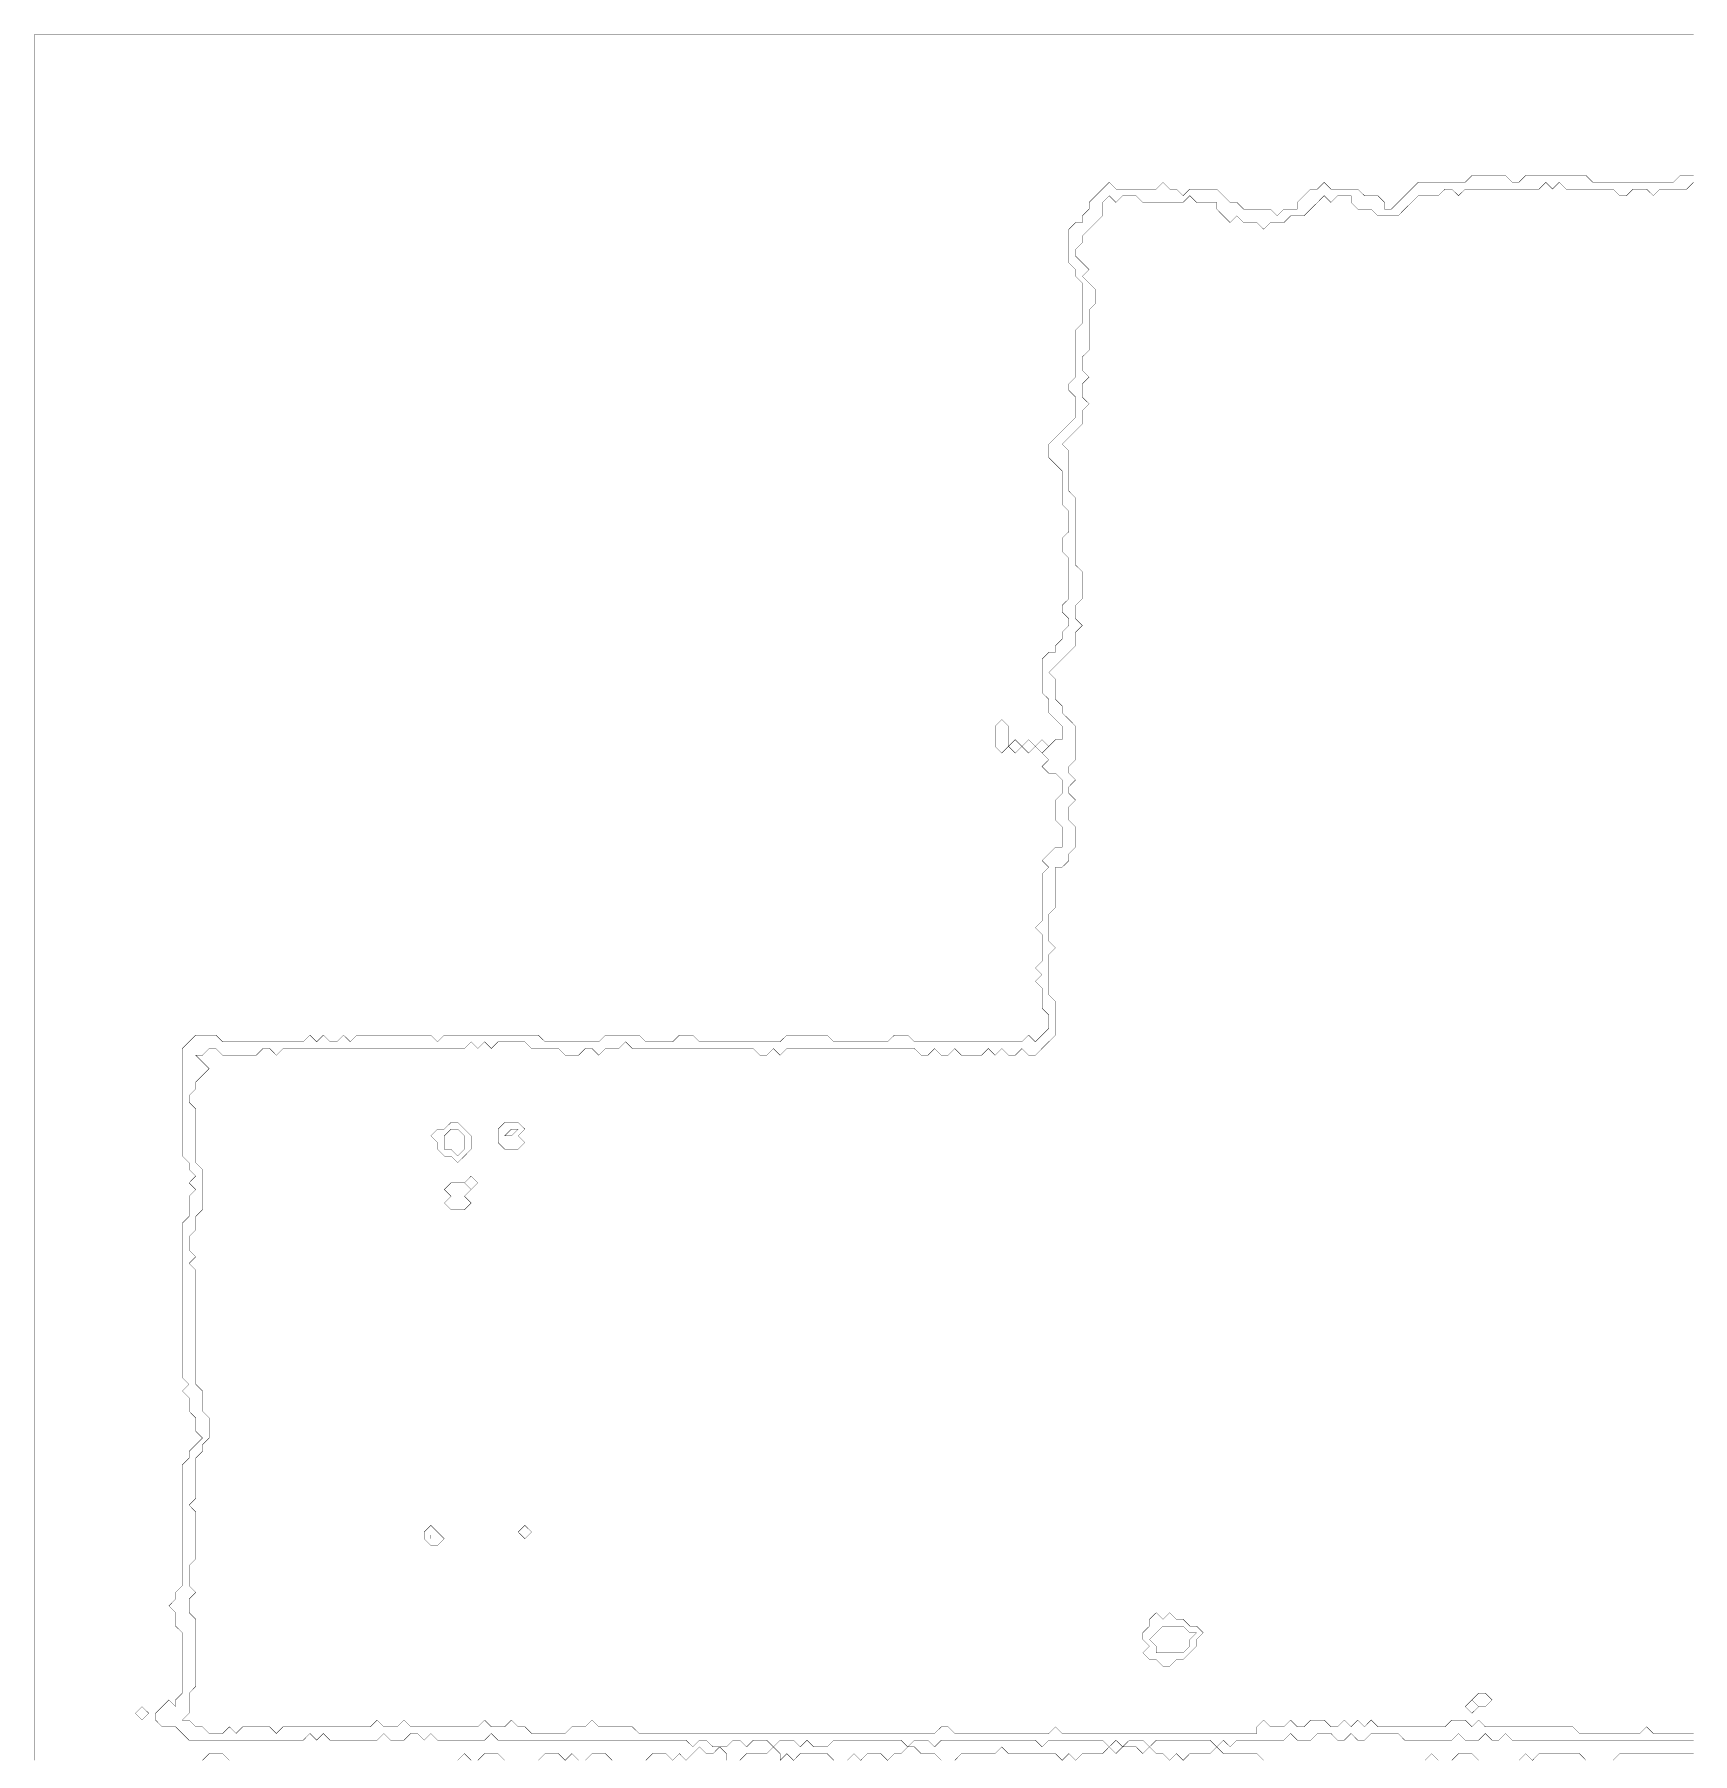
# Model space of a CAD drawing. Header units: metres. Extents: x 0 to 5089, y -5089 to 0.
# Drawn here: x 0 to 2458, y -2550 to 0 of the extents above; entities that cross this region are included whole.
import ezdxf

# ---------------------------------------------------------------- set-up
doc = ezdxf.new("R2010")
doc.units = ezdxf.units.M
doc.layers.add('conductor', color=1, linetype='Continuous')
doc.layers.add('substrate', color=5, linetype='Continuous')

msp = doc.modelspace()

# ---------------------------------------------------------------- linework, layer by layer
at = {"layer": 'conductor', "const_width": 0.5}
msp.add_lwpolyline([(2459.9, -219.1), (2449.9, -229.1), (2440, -229.1), (2430, -229.1), (2420, -229.1), (2410.1, -229.1), (2400.1, -239), (2390.2, -229.1), (2380.2, -229.1), (2370.2, -229.1), (2360.3, -239), (2350.3, -239), (2340.4, -229.1), (2330.4, -229.1), (2320.4, -229.1), (2310.5, -229.1), (2300.5, -229.1), (2290.6, -229.1), (2280.6, -229.1), (2270.6, -229.1), (2260.7, -219.1), (2250.7, -229.1), (2240.8, -219.1), (2230.8, -229.1), (2220.9, -229.1), (2210.9, -229.1), (2200.9, -229.1), (2191, -229.1), (2181, -229.1), (2171.1, -229.1), (2161.1, -229.1), (2151.1, -229.1), (2141.2, -229.1), (2131.2, -229.1), (2121.3, -229.1), (2111.3, -239), (2101.3, -229.1), (2091.4, -229.1), (2081.4, -239), (2071.5, -239), (2061.5, -239), (2051.6, -239), (2041.6, -249), (2031.6, -258.9), (2021.7, -268.9), (2011.7, -268.9), (2001.8, -268.9), (1991.8, -268.9), (1981.8, -258.9), (1971.9, -258.9), (1961.9, -258.9), (1952, -249), (1952, -239), (1942, -239), (1932, -239), (1922.1, -249), (1912.1, -239), (1902.2, -249), (1892.2, -258.9), (1882.2, -268.9), (1872.3, -268.9), (1862.3, -268.9), (1852.4, -278.9), (1842.4, -278.9), (1832.5, -278.9), (1822.5, -288.8), (1812.5, -278.9), (1802.6, -278.9), (1792.6, -278.9), (1782.7, -268.9), (1772.7, -278.9), (1762.7, -268.9), (1752.8, -258.9), (1752.8, -249), (1742.8, -249), (1732.9, -249), (1722.9, -249), (1712.9, -239), (1703, -249), (1693, -249), (1683.1, -249), (1673.1, -249), (1663.2, -249), (1653.2, -249), (1643.2, -249), (1633.3, -239), (1623.3, -239), (1613.4, -239), (1603.4, -249), (1593.4, -239), (1583.5, -249), (1583.5, -258.9), (1583.5, -268.9), (1573.5, -278.9), (1563.6, -288.8), (1553.6, -298.8), (1553.6, -308.7), (1543.6, -318.7), (1543.6, -328.6), (1553.6, -338.6), (1563.6, -348.6), (1553.6, -358.5), (1563.6, -368.5), (1573.5, -378.4), (1573.5, -388.4), (1573.5, -398.4), (1563.6, -408.3), (1563.6, -418.3), (1563.6, -428.2), (1563.6, -438.2), (1563.6, -448.2), (1563.6, -458.1), (1563.6, -468.1), (1553.6, -478), (1553.6, -488), (1553.6, -497.9), (1563.6, -507.9), (1553.6, -517.9), (1553.6, -527.8), (1553.6, -537.8), (1563.6, -547.7), (1553.6, -557.7), (1553.6, -567.7), (1553.6, -577.6), (1543.6, -587.6), (1533.7, -597.5), (1523.7, -607.5), (1533.7, -617.5), (1533.7, -627.4), (1533.7, -637.4), (1533.7, -647.3), (1533.7, -657.3), (1533.7, -667.3), (1533.7, -677.2), (1543.6, -687.2), (1543.6, -697.1), (1543.6, -707.1), (1543.6, -717), (1543.6, -727), (1543.6, -737), (1543.6, -746.9), (1543.6, -756.9), (1543.6, -766.8), (1543.6, -776.8), (1543.6, -786.8), (1553.6, -796.7), (1553.6, -806.7), (1553.6, -816.6), (1553.6, -826.6), (1553.6, -836.6), (1543.6, -846.5), (1543.6, -856.5), (1543.6, -866.4), (1553.6, -876.4), (1543.6, -886.3), (1543.6, -896.3), (1543.6, -906.3), (1533.7, -916.2), (1523.7, -926.2), (1513.8, -936.1), (1503.8, -946.1), (1513.8, -956.1), (1513.8, -966), (1513.8, -976), (1513.8, -985.9), (1523.7, -995.9), (1523.7, -1005.9), (1533.7, -1015.8), (1543.6, -1025.8), (1543.6, -1035.7), (1543.6, -1045.7), (1543.6, -1055.7), (1543.6, -1065.6), (1543.6, -1075.6), (1533.7, -1085.5), (1533.7, -1095.5), (1543.6, -1105.4), (1533.7, -1115.4), (1533.7, -1125.4), (1543.6, -1135.3), (1533.7, -1145.3), (1533.7, -1155.2), (1533.7, -1165.2), (1543.6, -1175.2), (1543.6, -1185.1), (1543.6, -1195.1), (1543.6, -1205), (1533.7, -1215), (1533.7, -1225), (1523.7, -1234.9), (1513.8, -1234.9), (1513.8, -1244.9), (1513.8, -1254.8), (1513.8, -1264.8), (1513.8, -1274.8), (1513.8, -1284.7), (1513.8, -1294.7), (1503.8, -1304.6), (1503.8, -1314.6), (1503.8, -1324.5), (1503.8, -1334.5), (1503.8, -1344.5), (1513.8, -1354.4), (1503.8, -1364.4), (1503.8, -1374.3), (1503.8, -1384.3), (1503.8, -1394.3), (1503.8, -1404.2), (1503.8, -1414.2), (1503.8, -1424.1), (1513.8, -1434.1), (1513.8, -1444.1), (1513.8, -1454), (1513.8, -1464), (1513.8, -1473.9), (1513.8, -1483.9), (1503.8, -1493.8), (1493.8, -1503.8), (1483.9, -1513.8), (1473.9, -1513.8), (1464, -1503.8), (1454, -1513.8), (1444.1, -1513.8), (1434.1, -1503.8), (1424.1, -1513.8), (1414.2, -1503.8), (1404.2, -1513.8), (1394.3, -1513.8), (1384.3, -1513.8), (1374.3, -1513.8), (1364.4, -1503.8), (1354.4, -1513.8), (1344.5, -1513.8), (1334.5, -1503.8), (1324.5, -1513.8), (1314.6, -1513.8), (1304.6, -1503.8), (1294.7, -1503.8), (1284.7, -1503.8), (1274.8, -1503.8), (1264.8, -1503.8), (1254.8, -1503.8), (1244.9, -1503.8), (1234.9, -1503.8), (1225, -1503.8), (1215, -1503.8), (1205, -1503.8), (1195.1, -1503.8), (1185.1, -1503.8), (1175.2, -1503.8), (1165.2, -1503.8), (1155.2, -1503.8), (1145.3, -1503.8), (1135.3, -1503.8), (1125.4, -1503.8), (1115.4, -1503.8), (1105.4, -1513.8), (1095.5, -1503.8), (1085.5, -1513.8), (1075.6, -1513.8), (1065.6, -1503.8), (1055.7, -1503.8), (1045.7, -1503.8), (1035.7, -1503.8), (1025.8, -1503.8), (1015.8, -1503.8), (1005.9, -1503.8), (995.9, -1503.8), (985.9, -1503.8), (976, -1503.8), (966, -1503.8), (956.1, -1503.8), (946.1, -1503.8), (936.1, -1503.8), (926.2, -1503.8), (916.2, -1503.8), (906.3, -1503.8), (896.3, -1503.8), (886.3, -1503.8), (876.4, -1493.8), (866.4, -1503.8), (856.5, -1503.8), (846.5, -1503.8), (836.6, -1513.8), (826.6, -1503.8), (816.6, -1503.8), (806.7, -1513.8), (796.7, -1513.8), (786.8, -1513.8), (776.8, -1503.8), (766.8, -1503.8), (756.9, -1503.8), (746.9, -1503.8), (737, -1503.8), (727, -1493.8), (717, -1493.8), (707.1, -1493.8), (697.1, -1493.8), (687.2, -1493.8), (677.2, -1503.8), (667.3, -1493.8), (657.3, -1503.8), (647.3, -1493.8), (637.4, -1503.8), (627.4, -1503.8), (617.5, -1503.8), (607.5, -1503.8), (597.5, -1503.8), (587.6, -1503.8), (577.6, -1503.8), (567.7, -1503.8), (557.7, -1503.8), (547.7, -1503.8), (537.8, -1503.8), (527.8, -1503.8), (517.9, -1503.8), (507.9, -1503.8), (497.9, -1503.8), (488, -1503.8), (478, -1503.8), (468.1, -1503.8), (458.1, -1503.8), (448.2, -1503.8), (438.2, -1503.8), (428.2, -1503.8), (418.3, -1503.8), (408.3, -1503.8), (398.4, -1503.8), (388.4, -1503.8), (378.4, -1503.8), (368.5, -1503.8), (358.5, -1513.8), (348.6, -1503.8), (338.6, -1503.8), (328.6, -1513.8), (318.7, -1513.8), (308.7, -1513.8), (298.8, -1513.8), (288.8, -1513.8), (278.9, -1513.8), (268.9, -1503.8), (258.9, -1503.8), (249, -1513.8), (239, -1513.8), (249, -1523.7), (258.9, -1533.7), (249, -1543.6), (239, -1553.6), (239, -1563.6), (229.1, -1573.5), (229.1, -1583.5), (239, -1593.4), (239, -1603.4), (239, -1613.4), (239, -1623.3), (239, -1633.3), (239, -1643.2), (239, -1653.2), (239, -1663.2), (239, -1673.1), (249, -1683.1), (249, -1693), (249, -1703), (249, -1712.9), (249, -1722.9), (249, -1732.9), (249, -1742.8), (239, -1752.8), (239, -1762.7), (239, -1772.7), (229.1, -1782.7), (229.1, -1792.6), (229.1, -1802.6), (239, -1812.5), (229.1, -1822.5), (239, -1832.5), (239, -1842.4), (239, -1852.4), (239, -1862.3), (239, -1872.3), (239, -1882.2), (239, -1892.2), (239, -1902.2), (239, -1912.1), (239, -1922.1), (239, -1932), (239, -1942), (239, -1952), (239, -1961.9), (239, -1971.9), (239, -1981.8), (239, -1991.8), (239, -2001.8), (249, -2011.7), (249, -2021.7), (249, -2031.6), (249, -2041.6), (258.9, -2051.6), (258.9, -2061.5), (258.9, -2071.5), (258.9, -2081.4), (249, -2091.4), (249, -2101.3), (239, -2111.3), (239, -2121.3), (239, -2131.2), (239, -2141.2), (239, -2151.1), (239, -2161.1), (239, -2171.1), (229.1, -2181), (239, -2191), (239, -2200.9), (239, -2210.9), (239, -2220.9), (239, -2230.8), (239, -2240.8), (239, -2250.7), (239, -2260.7), (229.1, -2270.6), (229.1, -2280.6), (229.1, -2290.6), (229.1, -2300.5), (239, -2310.5), (229.1, -2320.4), (229.1, -2330.4), (229.1, -2340.4), (239, -2350.3), (239, -2360.3), (239, -2370.2), (239, -2380.2), (239, -2390.2), (239, -2400.1), (239, -2410.1), (239, -2420), (239, -2430), (239, -2440), (239, -2449.9), (229.1, -2459.9), (229.1, -2469.8), (229.1, -2479.8), (229.1, -2489.7), (219.1, -2499.7), (229.1, -2499.7), (239, -2509.7), (249, -2509.7), (258.9, -2519.6), (268.9, -2519.6), (278.9, -2519.6), (288.8, -2509.7), (298.8, -2519.6), (308.7, -2509.7), (318.7, -2509.7), (328.6, -2509.7), (338.6, -2509.7), (348.6, -2509.7), (358.5, -2519.6), (368.5, -2509.7), (378.4, -2509.7), (388.4, -2509.7), (398.4, -2509.7), (408.3, -2509.7), (418.3, -2509.7), (428.2, -2509.7), (438.2, -2509.7), (448.2, -2509.7), (458.1, -2509.7), (468.1, -2509.7), (478, -2509.7), (488, -2509.7), (497.9, -2509.7), (507.9, -2499.7), (517.9, -2509.7), (527.8, -2509.7), (537.8, -2509.7), (547.7, -2499.7), (557.7, -2509.7), (567.7, -2509.7), (577.6, -2509.7), (587.6, -2509.7), (597.5, -2509.7), (607.5, -2509.7), (617.5, -2509.7), (627.4, -2509.7), (637.4, -2509.7), (647.3, -2509.7), (657.3, -2509.7), (667.3, -2499.7), (677.2, -2509.7), (687.2, -2509.7), (697.1, -2509.7), (707.1, -2499.7), (717, -2509.7), (727, -2509.7), (737, -2519.6), (746.9, -2519.6), (756.9, -2519.6), (766.8, -2519.6), (776.8, -2519.6), (786.8, -2519.6), (796.7, -2509.7), (806.7, -2509.7), (816.6, -2509.7), (826.6, -2499.7), (836.6, -2509.7), (846.5, -2509.7), (856.5, -2509.7), (866.4, -2509.7), (876.4, -2509.7), (886.3, -2509.7), (896.3, -2519.6), (906.3, -2519.6), (916.2, -2519.6), (926.2, -2519.6), (936.1, -2519.6), (946.1, -2519.6), (956.1, -2519.6), (966, -2519.6), (976, -2519.6), (985.9, -2519.6), (995.9, -2519.6), (1005.9, -2519.6), (1015.8, -2519.6), (1025.8, -2519.6), (1035.7, -2519.6), (1045.7, -2519.6), (1055.7, -2519.6), (1065.6, -2519.6), (1075.6, -2519.6), (1085.5, -2519.6), (1095.5, -2519.6), (1105.4, -2519.6), (1115.4, -2519.6), (1125.4, -2519.6), (1135.3, -2519.6), (1145.3, -2519.6), (1155.2, -2519.6), (1165.2, -2519.6), (1175.2, -2519.6), (1185.1, -2519.6), (1195.1, -2519.6), (1205, -2519.6), (1215, -2519.6), (1225, -2519.6), (1234.9, -2519.6), (1244.9, -2519.6), (1254.8, -2519.6), (1264.8, -2519.6), (1274.8, -2519.6), (1284.7, -2519.6), (1294.7, -2519.6), (1304.6, -2519.6), (1314.6, -2519.6), (1324.5, -2519.6), (1334.5, -2519.6), (1344.5, -2509.7), (1354.4, -2509.7), (1364.4, -2519.6), (1374.3, -2519.6), (1384.3, -2519.6), (1394.3, -2519.6), (1404.2, -2519.6), (1414.2, -2519.6), (1424.1, -2519.6), (1434.1, -2519.6), (1444.1, -2519.6), (1454, -2519.6), (1464, -2519.6), (1473.9, -2519.6), (1483.9, -2519.6), (1493.8, -2519.6), (1503.8, -2519.6), (1513.8, -2509.7), (1523.7, -2519.6), (1533.7, -2519.6), (1543.6, -2519.6), (1553.6, -2519.6), (1563.6, -2519.6), (1573.5, -2519.6), (1583.5, -2519.6), (1593.4, -2519.6), (1603.4, -2519.6), (1613.4, -2519.6), (1623.3, -2519.6), (1633.3, -2519.6), (1643.2, -2519.6), (1653.2, -2519.6), (1663.2, -2519.6), (1673.1, -2519.6), (1683.1, -2519.6), (1693, -2519.6), (1703, -2519.6), (1712.9, -2519.6), (1722.9, -2519.6), (1732.9, -2519.6), (1742.8, -2519.6), (1752.8, -2519.6), (1762.7, -2519.6), (1772.7, -2519.6), (1782.7, -2519.6), (1792.6, -2519.6), (1802.6, -2519.6), (1812.5, -2519.6), (1812.5, -2509.7), (1822.5, -2499.7), (1832.5, -2509.7), (1842.4, -2509.7), (1852.4, -2509.7), (1862.3, -2499.7), (1872.3, -2509.7), (1882.2, -2509.7), (1892.2, -2499.7), (1902.2, -2499.7), (1912.1, -2499.7), (1922.1, -2509.7), (1932, -2509.7), (1942, -2499.7), (1952, -2509.7), (1961.9, -2499.7), (1971.9, -2509.7), (1981.8, -2499.7), (1991.8, -2509.7), (2001.8, -2509.7), (2011.7, -2509.7), (2021.7, -2509.7), (2031.6, -2509.7), (2041.6, -2509.7), (2051.6, -2509.7), (2061.5, -2509.7), (2071.5, -2509.7), (2081.4, -2509.7), (2091.4, -2509.7), (2101.3, -2499.7), (2111.3, -2499.7), (2121.3, -2499.7), (2131.2, -2509.7), (2141.2, -2499.7), (2151.1, -2509.7), (2161.1, -2509.7), (2171.1, -2509.7), (2181, -2509.7), (2191, -2509.7), (2200.9, -2509.7), (2210.9, -2509.7), (2220.9, -2509.7), (2230.8, -2509.7), (2240.8, -2509.7), (2250.7, -2509.7), (2260.7, -2509.7), (2270.6, -2509.7), (2280.6, -2509.7), (2290.6, -2519.6), (2300.5, -2519.6), (2310.5, -2519.6), (2320.4, -2519.6), (2330.4, -2519.6), (2340.4, -2519.6), (2350.3, -2519.6), (2360.3, -2519.6), (2370.2, -2519.6), (2380.2, -2519.6), (2390.2, -2509.7), (2400.1, -2519.6), (2410.1, -2519.6), (2420, -2519.6), (2430, -2519.6), (2440, -2519.6), (2449.9, -2519.6), (2459.9, -2519.6)], dxfattribs=at)
for points in [[(607.5, -1623.3), (617.5, -1613.4), (627.4, -1613.4), (637.4, -1623.3), (647.3, -1633.3), (647.3, -1643.2), (647.3, -1653.2), (637.4, -1663.2), (627.4, -1673.1), (617.5, -1663.2), (607.5, -1663.2), (597.5, -1653.2), (597.5, -1643.2), (587.6, -1633.3), (597.5, -1623.3)], [(687.2, -1623.3), (697.1, -1613.4), (707.1, -1613.4), (717, -1613.4), (727, -1623.3), (717, -1633.3), (727, -1643.2), (717, -1653.2), (707.1, -1653.2), (697.1, -1653.2), (687.2, -1643.2), (687.2, -1633.3)], [(607.5, -1712.9), (617.5, -1703), (627.4, -1703), (637.4, -1703), (647.3, -1712.9), (637.4, -1722.9), (647.3, -1732.9), (637.4, -1742.8), (627.4, -1742.8), (617.5, -1742.8), (607.5, -1732.9), (617.5, -1722.9)], [(637.4, -1703), (647.3, -1693), (657.3, -1703), (647.3, -1712.9)], [(577.6, -2220.9), (587.6, -2210.9), (597.5, -2220.9), (607.5, -2230.8), (597.5, -2240.8), (587.6, -2240.8), (577.6, -2230.8)], [(717, -2220.9), (727, -2210.9), (737, -2220.9), (727, -2230.8)], [(1653.2, -2350.3), (1663.2, -2340.4), (1673.1, -2350.3), (1683.1, -2340.4), (1693, -2350.3), (1703, -2350.3), (1712.9, -2360.3), (1722.9, -2360.3), (1732.9, -2370.2), (1722.9, -2380.2), (1722.9, -2390.2), (1712.9, -2400.1), (1703, -2410.1), (1693, -2410.1), (1683.1, -2420), (1673.1, -2420), (1663.2, -2410.1), (1653.2, -2410.1), (1643.2, -2400.1), (1653.2, -2390.2), (1643.2, -2380.2), (1643.2, -2370.2), (1653.2, -2360.3)], [(2121.3, -2479.8), (2131.2, -2469.8), (2141.2, -2479.8), (2131.2, -2489.7)], [(2131.2, -2469.8), (2141.2, -2459.9), (2151.1, -2459.9), (2161.1, -2469.8), (2151.1, -2479.8), (2141.2, -2479.8)]]:
    msp.add_lwpolyline(points, close=True, dxfattribs=at)
at = {"layer": 'substrate', "const_width": 0.5}
for points in [[(2459.9, 0), (2449.9, 0), (2440, 0), (2430, 0), (2420, 0), (2410.1, 0), (2400.1, 0), (2390.2, 0), (2380.2, 0), (2370.2, 0), (2360.3, 0), (2350.3, 0), (2340.4, 0), (2330.4, 0), (2320.4, 0), (2310.5, 0), (2300.5, 0), (2290.6, 0), (2280.6, 0), (2270.6, 0), (2260.7, 0), (2250.7, 0), (2240.8, 0), (2230.8, 0), (2220.9, 0), (2210.9, 0), (2200.9, 0), (2191, 0), (2181, 0), (2171.1, 0), (2161.1, 0), (2151.1, 0), (2141.2, 0), (2131.2, 0), (2121.3, 0), (2111.3, 0), (2101.3, 0), (2091.4, 0), (2081.4, 0), (2071.5, 0), (2061.5, 0), (2051.6, 0), (2041.6, 0), (2031.6, 0), (2021.7, 0), (2011.7, 0), (2001.8, 0), (1991.8, 0), (1981.8, 0), (1971.9, 0), (1961.9, 0), (1952, 0), (1942, 0), (1932, 0), (1922.1, 0), (1912.1, 0), (1902.2, 0), (1892.2, 0), (1882.2, 0), (1872.3, 0), (1862.3, 0), (1852.4, 0), (1842.4, 0), (1832.5, 0), (1822.5, 0), (1812.5, 0), (1802.6, 0), (1792.6, 0), (1782.7, 0), (1772.7, 0), (1762.7, 0), (1752.8, 0), (1742.8, 0), (1732.9, 0), (1722.9, 0), (1712.9, 0), (1703, 0), (1693, 0), (1683.1, 0), (1673.1, 0), (1663.2, 0), (1653.2, 0), (1643.2, 0), (1633.3, 0), (1623.3, 0), (1613.4, 0), (1603.4, 0), (1593.4, 0), (1583.5, 0), (1573.5, 0), (1563.6, 0), (1553.6, 0), (1543.6, 0), (1533.7, 0), (1523.7, 0), (1513.8, 0), (1503.8, 0), (1493.8, 0), (1483.9, 0), (1473.9, 0), (1464, 0), (1454, 0), (1444.1, 0), (1434.1, 0), (1424.1, 0), (1414.2, 0), (1404.2, 0), (1394.3, 0), (1384.3, 0), (1374.3, 0), (1364.4, 0), (1354.4, 0), (1344.5, 0), (1334.5, 0), (1324.5, 0), (1314.6, 0), (1304.6, 0), (1294.7, 0), (1284.7, 0), (1274.8, 0), (1264.8, 0), (1254.8, 0), (1244.9, 0), (1234.9, 0), (1225, 0), (1215, 0), (1205, 0), (1195.1, 0), (1185.1, 0), (1175.2, 0), (1165.2, 0), (1155.2, 0), (1145.3, 0), (1135.3, 0), (1125.4, 0), (1115.4, 0), (1105.4, 0), (1095.5, 0), (1085.5, 0), (1075.6, 0), (1065.6, 0), (1055.7, 0), (1045.7, 0), (1035.7, 0), (1025.8, 0), (1015.8, 0), (1005.9, 0), (995.9, 0), (985.9, 0), (976, 0), (966, 0), (956.1, 0), (946.1, 0), (936.1, 0), (926.2, 0), (916.2, 0), (906.3, 0), (896.3, 0), (886.3, 0), (876.4, 0), (866.4, 0), (856.5, 0), (846.5, 0), (836.6, 0), (826.6, 0), (816.6, 0), (806.7, 0), (796.7, 0), (786.8, 0), (776.8, 0), (766.8, 0), (756.9, 0), (746.9, 0), (737, 0), (727, 0), (717, 0), (707.1, 0), (697.1, 0), (687.2, 0), (677.2, 0), (667.3, 0), (657.3, 0), (647.3, 0), (637.4, 0), (627.4, 0), (617.5, 0), (607.5, 0), (597.5, 0), (587.6, 0), (577.6, 0), (567.7, 0), (557.7, 0), (547.7, 0), (537.8, 0), (527.8, 0), (517.9, 0), (507.9, 0), (497.9, 0), (488, 0), (478, 0), (468.1, 0), (458.1, 0), (448.2, 0), (438.2, 0), (428.2, 0), (418.3, 0), (408.3, 0), (398.4, 0), (388.4, 0), (378.4, 0), (368.5, 0), (358.5, 0), (348.6, 0), (338.6, 0), (328.6, 0), (318.7, 0), (308.7, 0), (298.8, 0), (288.8, 0), (278.9, 0), (268.9, 0), (258.9, 0), (249, 0), (239, 0), (229.1, 0), (219.1, 0), (209.1, 0), (199.2, 0), (189.2, 0), (179.3, 0), (169.3, 0), (159.3, 0), (149.4, 0), (139.4, 0), (129.5, 0), (119.5, 0), (109.5, 0), (99.6, 0), (89.6, 0), (79.7, 0), (69.7, 0), (59.8, 0), (49.8, 0), (39.8, 0), (29.9, 0), (19.9, 0), (10, 0), (0, 0), (0, -10), (0, -19.9), (0, -29.9), (0, -39.8), (0, -49.8), (0, -59.8), (0, -69.7), (0, -79.7), (0, -89.6), (0, -99.6), (0, -109.5), (0, -119.5), (0, -129.5), (0, -139.4), (0, -149.4), (0, -159.3), (0, -169.3), (0, -179.3), (0, -189.2), (0, -199.2), (0, -209.1), (0, -219.1), (0, -229.1), (0, -239), (0, -249), (0, -258.9), (0, -268.9), (0, -278.9), (0, -288.8), (0, -298.8), (0, -308.7), (0, -318.7), (0, -328.6), (0, -338.6), (0, -348.6), (0, -358.5), (0, -368.5), (0, -378.4), (0, -388.4), (0, -398.4), (0, -408.3), (0, -418.3), (0, -428.2), (0, -438.2), (0, -448.2), (0, -458.1), (0, -468.1), (0, -478), (0, -488), (0, -497.9), (0, -507.9), (0, -517.9), (0, -527.8), (0, -537.8), (0, -547.7), (0, -557.7), (0, -567.7), (0, -577.6), (0, -587.6), (0, -597.5), (0, -607.5), (0, -617.5), (0, -627.4), (0, -637.4), (0, -647.3), (0, -657.3), (0, -667.3), (0, -677.2), (0, -687.2), (0, -697.1), (0, -707.1), (0, -717), (0, -727), (0, -737), (0, -746.9), (0, -756.9), (0, -766.8), (0, -776.8), (0, -786.8), (0, -796.7), (0, -806.7), (0, -816.6), (0, -826.6), (0, -836.6), (0, -846.5), (0, -856.5), (0, -866.4), (0, -876.4), (0, -886.3), (0, -896.3), (0, -906.3), (0, -916.2), (0, -926.2), (0, -936.1), (0, -946.1), (0, -956.1), (0, -966), (0, -976), (0, -985.9), (0, -995.9), (0, -1005.9), (0, -1015.8), (0, -1025.8), (0, -1035.7), (0, -1045.7), (0, -1055.7), (0, -1065.6), (0, -1075.6), (0, -1085.5), (0, -1095.5), (0, -1105.4), (0, -1115.4), (0, -1125.4), (0, -1135.3), (0, -1145.3), (0, -1155.2), (0, -1165.2), (0, -1175.2), (0, -1185.1), (0, -1195.1), (0, -1205), (0, -1215), (0, -1225), (0, -1234.9), (0, -1244.9), (0, -1254.8), (0, -1264.8), (0, -1274.8), (0, -1284.7), (0, -1294.7), (0, -1304.6), (0, -1314.6), (0, -1324.5), (0, -1334.5), (0, -1344.5), (0, -1354.4), (0, -1364.4), (0, -1374.3), (0, -1384.3), (0, -1394.3), (0, -1404.2), (0, -1414.2), (0, -1424.1), (0, -1434.1), (0, -1444.1), (0, -1454), (0, -1464), (0, -1473.9), (0, -1483.9), (0, -1493.8), (0, -1503.8), (0, -1513.8), (0, -1523.7), (0, -1533.7), (0, -1543.6), (0, -1553.6), (0, -1563.6), (0, -1573.5), (0, -1583.5), (0, -1593.4), (0, -1603.4), (0, -1613.4), (0, -1623.3), (0, -1633.3), (0, -1643.2), (0, -1653.2), (0, -1663.2), (0, -1673.1), (0, -1683.1), (0, -1693), (0, -1703), (0, -1712.9), (0, -1722.9), (0, -1732.9), (0, -1742.8), (0, -1752.8), (0, -1762.7), (0, -1772.7), (0, -1782.7), (0, -1792.6), (0, -1802.6), (0, -1812.5), (0, -1822.5), (0, -1832.5), (0, -1842.4), (0, -1852.4), (0, -1862.3), (0, -1872.3), (0, -1882.2), (0, -1892.2), (0, -1902.2), (0, -1912.1), (0, -1922.1), (0, -1932), (0, -1942), (0, -1952), (0, -1961.9), (0, -1971.9), (0, -1981.8), (0, -1991.8), (0, -2001.8), (0, -2011.7), (0, -2021.7), (0, -2031.6), (0, -2041.6), (0, -2051.6), (0, -2061.5), (0, -2071.5), (0, -2081.4), (0, -2091.4), (0, -2101.3), (0, -2111.3), (0, -2121.3), (0, -2131.2), (0, -2141.2), (0, -2151.1), (0, -2161.1), (0, -2171.1), (0, -2181), (0, -2191), (0, -2200.9), (0, -2210.9), (0, -2220.9), (0, -2230.8), (0, -2240.8), (0, -2250.7), (0, -2260.7), (0, -2270.6), (0, -2280.6), (0, -2290.6), (0, -2300.5), (0, -2310.5), (0, -2320.4), (0, -2330.4), (0, -2340.4), (0, -2350.3), (0, -2360.3), (0, -2370.2), (0, -2380.2), (0, -2390.2), (0, -2400.1), (0, -2410.1), (0, -2420), (0, -2430), (0, -2440), (0, -2449.9), (0, -2459.9), (0, -2469.8), (0, -2479.8), (0, -2489.7), (0, -2499.7), (0, -2509.7), (0, -2519.6), (0, -2529.6), (0, -2539.5), (0, -2549.5), (0, -2559.5)], [(2459.9, -2529.6), (2449.9, -2529.6), (2440, -2529.6), (2430, -2529.6), (2420, -2529.6), (2410.1, -2529.6), (2400.1, -2529.6), (2390.2, -2529.6), (2380.2, -2529.6), (2370.2, -2529.6), (2360.3, -2529.6), (2350.3, -2529.6), (2340.4, -2529.6), (2330.4, -2529.6), (2320.4, -2529.6), (2310.5, -2529.6), (2300.5, -2529.6), (2290.6, -2529.6), (2280.6, -2529.6), (2270.6, -2529.6), (2260.7, -2529.6), (2250.7, -2529.6), (2240.8, -2529.6), (2230.8, -2529.6), (2220.9, -2529.6), (2210.9, -2529.6), (2200.9, -2529.6), (2191, -2529.6), (2181, -2519.6), (2171.1, -2529.6), (2161.1, -2529.6), (2151.1, -2519.6), (2141.2, -2529.6), (2131.2, -2529.6), (2121.3, -2529.6), (2111.3, -2519.6), (2101.3, -2529.6), (2091.4, -2529.6), (2081.4, -2529.6), (2071.5, -2529.6), (2061.5, -2529.6), (2051.6, -2529.6), (2041.6, -2529.6), (2031.6, -2529.6), (2021.7, -2519.6), (2011.7, -2519.6), (2001.8, -2519.6), (1991.8, -2519.6), (1981.8, -2519.6), (1971.9, -2529.6), (1961.9, -2529.6), (1952, -2519.6), (1942, -2529.6), (1932, -2529.6), (1922.1, -2519.6), (1912.1, -2519.6), (1902.2, -2519.6), (1892.2, -2529.6), (1882.2, -2529.6), (1872.3, -2529.6), (1862.3, -2519.6), (1852.4, -2529.6), (1842.4, -2529.6), (1832.5, -2529.6), (1822.5, -2529.6), (1812.5, -2529.6), (1802.6, -2529.6), (1792.6, -2529.6), (1782.7, -2529.6), (1772.7, -2539.5), (1762.7, -2529.6), (1752.8, -2539.5), (1742.8, -2529.6), (1732.9, -2529.6), (1722.9, -2529.6), (1712.9, -2529.6), (1703, -2529.6), (1693, -2529.6), (1683.1, -2529.6), (1673.1, -2529.6), (1663.2, -2529.6), (1653.2, -2539.5), (1643.2, -2529.6), (1633.3, -2529.6), (1623.3, -2529.6), (1613.4, -2539.5), (1603.4, -2529.6), (1593.4, -2539.5), (1583.5, -2529.6), (1573.5, -2529.6), (1563.6, -2529.6), (1553.6, -2529.6), (1543.6, -2529.6), (1533.7, -2529.6), (1523.7, -2529.6), (1513.8, -2529.6), (1503.8, -2529.6), (1493.8, -2539.5), (1483.9, -2529.6), (1473.9, -2529.6), (1464, -2529.6), (1454, -2529.6), (1444.1, -2529.6), (1434.1, -2529.6), (1424.1, -2529.6), (1414.2, -2529.6), (1404.2, -2529.6), (1394.3, -2529.6), (1384.3, -2529.6), (1374.3, -2529.6), (1364.4, -2529.6), (1354.4, -2529.6), (1344.5, -2529.6), (1334.5, -2539.5), (1324.5, -2529.6), (1314.6, -2529.6), (1304.6, -2529.6), (1294.7, -2539.5), (1284.7, -2529.6), (1274.8, -2529.6), (1264.8, -2529.6), (1254.8, -2529.6), (1244.9, -2529.6), (1234.9, -2529.6), (1225, -2529.6), (1215, -2529.6), (1205, -2529.6), (1195.1, -2529.6), (1185.1, -2529.6), (1175.2, -2539.5), (1165.2, -2539.5), (1155.2, -2539.5), (1145.3, -2529.6), (1135.3, -2539.5), (1125.4, -2529.6), (1115.4, -2529.6), (1105.4, -2529.6), (1095.5, -2539.5), (1085.5, -2529.6), (1075.6, -2529.6), (1065.6, -2529.6), (1055.7, -2539.5), (1045.7, -2529.6), (1035.7, -2529.6), (1025.8, -2539.5), (1015.8, -2539.5), (1005.9, -2539.5), (995.9, -2529.6), (985.9, -2529.6), (976, -2539.5), (966, -2529.6), (956.1, -2529.6), (946.1, -2529.6), (936.1, -2529.6), (926.2, -2529.6), (916.2, -2529.6), (906.3, -2529.6), (896.3, -2529.6), (886.3, -2529.6), (876.4, -2529.6), (866.4, -2529.6), (856.5, -2529.6), (846.5, -2529.6), (836.6, -2529.6), (826.6, -2529.6), (816.6, -2529.6), (806.7, -2529.6), (796.7, -2529.6), (786.8, -2529.6), (776.8, -2529.6), (766.8, -2529.6), (756.9, -2529.6), (746.9, -2529.6), (737, -2529.6), (727, -2529.6), (717, -2529.6), (707.1, -2529.6), (697.1, -2529.6), (687.2, -2529.6), (677.2, -2519.6), (667.3, -2529.6), (657.3, -2529.6), (647.3, -2529.6), (637.4, -2529.6), (627.4, -2529.6), (617.5, -2529.6), (607.5, -2529.6), (597.5, -2529.6), (587.6, -2519.6), (577.6, -2529.6), (567.7, -2519.6), (557.7, -2519.6), (547.7, -2529.6), (537.8, -2529.6), (527.8, -2529.6), (517.9, -2519.6), (507.9, -2529.6), (497.9, -2529.6), (488, -2529.6), (478, -2529.6), (468.1, -2529.6), (458.1, -2529.6), (448.2, -2529.6), (438.2, -2529.6), (428.2, -2519.6), (418.3, -2529.6), (408.3, -2519.6), (398.4, -2529.6), (388.4, -2529.6), (378.4, -2529.6), (368.5, -2529.6), (358.5, -2529.6), (348.6, -2529.6), (338.6, -2529.6), (328.6, -2529.6), (318.7, -2529.6), (308.7, -2529.6), (298.8, -2529.6), (288.8, -2529.6), (278.9, -2529.6), (268.9, -2529.6), (258.9, -2529.6), (249, -2529.6), (239, -2529.6), (229.1, -2529.6), (219.1, -2519.6), (209.1, -2509.7), (199.2, -2509.7), (189.2, -2509.7), (179.3, -2499.7), (179.3, -2489.7), (189.2, -2479.8), (199.2, -2469.8), (209.1, -2479.8), (209.1, -2469.8), (219.1, -2459.9), (219.1, -2449.9), (219.1, -2440), (219.1, -2430), (219.1, -2420), (219.1, -2410.1), (219.1, -2400.1), (219.1, -2390.2), (219.1, -2380.2), (219.1, -2370.2), (209.1, -2360.3), (209.1, -2350.3), (209.1, -2340.4), (199.2, -2330.4), (209.1, -2320.4), (209.1, -2310.5), (219.1, -2300.5), (219.1, -2290.6), (219.1, -2280.6), (219.1, -2270.6), (219.1, -2260.7), (219.1, -2250.7), (219.1, -2240.8), (219.1, -2230.8), (219.1, -2220.9), (219.1, -2210.9), (219.1, -2200.9), (219.1, -2191), (219.1, -2181), (219.1, -2171.1), (219.1, -2161.1), (219.1, -2151.1), (219.1, -2141.2), (219.1, -2131.2), (219.1, -2121.3), (229.1, -2111.3), (229.1, -2101.3), (239, -2091.4), (249, -2081.4), (239, -2071.5), (239, -2061.5), (239, -2051.6), (229.1, -2041.6), (229.1, -2031.6), (229.1, -2021.7), (219.1, -2011.7), (229.1, -2001.8), (219.1, -1991.8), (219.1, -1981.8), (219.1, -1971.9), (219.1, -1961.9), (219.1, -1952), (219.1, -1942), (219.1, -1932), (219.1, -1922.1), (219.1, -1912.1), (219.1, -1902.2), (219.1, -1892.2), (219.1, -1882.2), (219.1, -1872.3), (219.1, -1862.3), (219.1, -1852.4), (219.1, -1842.4), (219.1, -1832.5), (219.1, -1822.5), (219.1, -1812.5), (219.1, -1802.6), (219.1, -1792.6), (219.1, -1782.7), (219.1, -1772.7), (219.1, -1762.7), (229.1, -1752.8), (229.1, -1742.8), (229.1, -1732.9), (229.1, -1722.9), (239, -1712.9), (229.1, -1703), (239, -1693), (229.1, -1683.1), (229.1, -1673.1), (219.1, -1663.2), (219.1, -1653.2), (219.1, -1643.2), (219.1, -1633.3), (219.1, -1623.3), (219.1, -1613.4), (219.1, -1603.4), (219.1, -1593.4), (219.1, -1583.5), (219.1, -1573.5), (219.1, -1563.6), (219.1, -1553.6), (219.1, -1543.6), (219.1, -1533.7), (219.1, -1523.7), (219.1, -1513.8), (219.1, -1503.8), (229.1, -1493.8), (239, -1483.9), (249, -1483.9), (258.9, -1483.9), (268.9, -1483.9), (278.9, -1493.8), (288.8, -1493.8), (298.8, -1493.8), (308.7, -1493.8), (318.7, -1493.8), (328.6, -1493.8), (338.6, -1493.8), (348.6, -1493.8), (358.5, -1493.8), (368.5, -1493.8), (378.4, -1493.8), (388.4, -1493.8), (398.4, -1493.8), (408.3, -1483.9), (418.3, -1493.8), (428.2, -1483.9), (438.2, -1493.8), (448.2, -1493.8), (458.1, -1483.9), (468.1, -1493.8), (478, -1483.9), (488, -1483.9), (497.9, -1483.9), (507.9, -1483.9), (517.9, -1483.9), (527.8, -1483.9), (537.8, -1483.9), (547.7, -1483.9), (557.7, -1483.9), (567.7, -1483.9), (577.6, -1483.9), (587.6, -1483.9), (597.5, -1493.8), (607.5, -1483.9), (617.5, -1483.9), (627.4, -1483.9), (637.4, -1483.9), (647.3, -1483.9), (657.3, -1483.9), (667.3, -1483.9), (677.2, -1483.9), (687.2, -1483.9), (697.1, -1483.9), (707.1, -1483.9), (717, -1483.9), (727, -1483.9), (737, -1483.9), (746.9, -1483.9), (756.9, -1493.8), (766.8, -1493.8), (776.8, -1493.8), (786.8, -1493.8), (796.7, -1493.8), (806.7, -1493.8), (816.6, -1493.8), (826.6, -1493.8), (836.6, -1493.8), (846.5, -1483.9), (856.5, -1483.9), (866.4, -1483.9), (876.4, -1483.9), (886.3, -1483.9), (896.3, -1483.9), (906.3, -1493.8), (916.2, -1493.8), (926.2, -1493.8), (936.1, -1493.8), (946.1, -1493.8), (956.1, -1483.9), (966, -1483.9), (976, -1483.9), (985.9, -1493.8), (995.9, -1493.8), (1005.9, -1493.8), (1015.8, -1493.8), (1025.8, -1493.8), (1035.7, -1493.8), (1045.7, -1493.8), (1055.7, -1493.8), (1065.6, -1493.8), (1075.6, -1493.8), (1085.5, -1493.8), (1095.5, -1493.8), (1105.4, -1493.8), (1115.4, -1483.9), (1125.4, -1483.9), (1135.3, -1483.9), (1145.3, -1483.9), (1155.2, -1483.9), (1165.2, -1483.9), (1175.2, -1483.9), (1185.1, -1493.8), (1195.1, -1493.8), (1205, -1493.8), (1215, -1493.8), (1225, -1493.8), (1234.9, -1493.8), (1244.9, -1493.8), (1254.8, -1493.8), (1264.8, -1493.8), (1274.8, -1483.9), (1284.7, -1483.9), (1294.7, -1483.9), (1304.6, -1493.8), (1314.6, -1493.8), (1324.5, -1493.8), (1334.5, -1493.8), (1344.5, -1493.8), (1354.4, -1493.8), (1364.4, -1493.8), (1374.3, -1493.8), (1384.3, -1493.8), (1394.3, -1493.8), (1404.2, -1493.8), (1414.2, -1493.8), (1424.1, -1493.8), (1434.1, -1493.8), (1444.1, -1493.8), (1454, -1493.8), (1464, -1493.8), (1473.9, -1483.9), (1483.9, -1493.8), (1493.8, -1483.9), (1503.8, -1473.9), (1503.8, -1464), (1503.8, -1454), (1493.8, -1444.1), (1493.8, -1434.1), (1493.8, -1424.1), (1493.8, -1414.2), (1483.9, -1404.2), (1493.8, -1394.3), (1483.9, -1384.3), (1493.8, -1374.3), (1493.8, -1364.4), (1493.8, -1354.4), (1493.8, -1344.5), (1493.8, -1334.5), (1483.9, -1324.5), (1493.8, -1314.6), (1493.8, -1304.6), (1493.8, -1294.7), (1493.8, -1284.7), (1493.8, -1274.8), (1493.8, -1264.8), (1493.8, -1254.8), (1493.8, -1244.9), (1503.8, -1234.9), (1493.8, -1225), (1503.8, -1215), (1513.8, -1205), (1523.7, -1205), (1523.7, -1195.1), (1523.7, -1185.1), (1523.7, -1175.2), (1513.8, -1165.2), (1513.8, -1155.2), (1513.8, -1145.3), (1513.8, -1135.3), (1523.7, -1125.4), (1523.7, -1115.4), (1523.7, -1105.4), (1513.8, -1095.5), (1503.8, -1095.5), (1493.8, -1085.5), (1503.8, -1075.6), (1493.8, -1065.6), (1503.8, -1055.7), (1513.8, -1045.7), (1523.7, -1045.7), (1523.7, -1035.7), (1523.7, -1025.8), (1513.8, -1015.8), (1503.8, -1005.9), (1503.8, -995.9), (1503.8, -985.9), (1493.8, -976), (1493.8, -966), (1493.8, -956.1), (1493.8, -946.1), (1493.8, -936.1), (1493.8, -926.2), (1503.8, -916.2), (1513.8, -916.2), (1513.8, -906.3), (1523.7, -896.3), (1523.7, -886.3), (1533.7, -876.4), (1533.7, -866.4), (1523.7, -856.5), (1523.7, -846.5), (1533.7, -836.6), (1533.7, -826.6), (1533.7, -816.6), (1533.7, -806.7), (1533.7, -796.7), (1533.7, -786.8), (1533.7, -776.8), (1523.7, -766.8), (1523.7, -756.9), (1523.7, -746.9), (1533.7, -737), (1533.7, -727), (1533.7, -717), (1533.7, -707.1), (1523.7, -697.1), (1523.7, -687.2), (1523.7, -677.2), (1523.7, -667.3), (1523.7, -657.3), (1523.7, -647.3), (1513.8, -637.4), (1503.8, -627.4), (1503.8, -617.5), (1503.8, -607.5), (1513.8, -597.5), (1523.7, -587.6), (1533.7, -577.6), (1543.6, -567.7), (1543.6, -557.7), (1543.6, -547.7), (1543.6, -537.8), (1533.7, -527.8), (1533.7, -517.9), (1543.6, -507.9), (1543.6, -497.9), (1543.6, -488), (1543.6, -478), (1543.6, -468.1), (1543.6, -458.1), (1543.6, -448.2), (1543.6, -438.2), (1553.6, -428.2), (1553.6, -418.3), (1553.6, -408.3), (1553.6, -398.4), (1553.6, -388.4), (1553.6, -378.4), (1553.6, -368.5), (1543.6, -358.5), (1543.6, -348.6), (1533.7, -338.6), (1533.7, -328.6), (1533.7, -318.7), (1533.7, -308.7), (1533.7, -298.8), (1533.7, -288.8), (1543.6, -278.9), (1553.6, -278.9), (1553.6, -268.9), (1563.6, -258.9), (1563.6, -249), (1573.5, -239), (1583.5, -229.1), (1593.4, -219.1), (1603.4, -229.1), (1613.4, -229.1), (1623.3, -229.1), (1633.3, -229.1), (1643.2, -229.1), (1653.2, -229.1), (1663.2, -229.1), (1673.1, -219.1), (1683.1, -229.1), (1693, -229.1), (1703, -239), (1712.9, -229.1), (1722.9, -229.1), (1732.9, -229.1), (1742.8, -229.1), (1752.8, -229.1), (1762.7, -239), (1772.7, -249), (1782.7, -249), (1792.6, -258.9), (1802.6, -258.9), (1812.5, -258.9), (1822.5, -258.9), (1832.5, -258.9), (1842.4, -268.9), (1852.4, -258.9), (1862.3, -258.9), (1872.3, -258.9), (1872.3, -249), (1882.2, -239), (1892.2, -229.1), (1902.2, -229.1), (1912.1, -219.1), (1922.1, -229.1), (1932, -229.1), (1942, -229.1), (1952, -229.1), (1961.9, -229.1), (1971.9, -239), (1981.8, -239), (1991.8, -239), (2001.8, -249), (2001.8, -258.9), (2011.7, -258.9), (2021.7, -249), (2031.6, -239), (2041.6, -229.1), (2051.6, -219.1), (2061.5, -219.1), (2071.5, -219.1), (2081.4, -219.1), (2091.4, -219.1), (2101.3, -219.1), (2111.3, -219.1), (2121.3, -219.1), (2131.2, -209.1), (2141.2, -209.1), (2151.1, -209.1), (2161.1, -209.1), (2171.1, -209.1), (2181, -209.1), (2191, -219.1), (2200.9, -219.1), (2210.9, -209.1), (2220.9, -209.1), (2230.8, -209.1), (2240.8, -209.1), (2250.7, -209.1), (2260.7, -209.1), (2270.6, -209.1), (2280.6, -209.1), (2290.6, -209.1), (2300.5, -209.1), (2310.5, -219.1), (2320.4, -219.1), (2330.4, -219.1), (2340.4, -219.1), (2350.3, -219.1), (2360.3, -219.1), (2370.2, -219.1), (2380.2, -219.1), (2390.2, -219.1), (2400.1, -219.1), (2410.1, -219.1), (2420, -219.1), (2430, -219.1), (2440, -209.1), (2449.9, -209.1), (2459.9, -209.1)], [(249, -2559.5), (258.9, -2549.5), (268.9, -2549.5), (278.9, -2549.5), (288.8, -2559.5)], [(627.4, -2559.5), (637.4, -2549.5), (647.3, -2559.5)], [(657.3, -2559.5), (667.3, -2549.5), (677.2, -2549.5), (687.2, -2549.5), (697.1, -2559.5)], [(746.9, -2559.5), (756.9, -2549.5), (766.8, -2549.5), (776.8, -2549.5), (786.8, -2559.5), (796.7, -2549.5), (806.7, -2559.5)], [(816.6, -2559.5), (826.6, -2549.5), (836.6, -2549.5), (846.5, -2549.5), (856.5, -2559.5)], [(906.3, -2559.5), (916.2, -2549.5), (926.2, -2549.5), (936.1, -2549.5), (946.1, -2559.5), (956.1, -2549.5), (966, -2559.5), (976, -2549.5), (985.9, -2539.5), (995.9, -2549.5), (1005.9, -2549.5), (1015.8, -2539.5), (1025.8, -2549.5), (1025.8, -2559.5)], [(1045.7, -2559.5), (1055.7, -2549.5), (1065.6, -2549.5), (1075.6, -2549.5), (1085.5, -2549.5), (1095.5, -2539.5), (1105.4, -2549.5), (1105.4, -2559.5), (1115.4, -2549.5), (1125.4, -2559.5), (1135.3, -2549.5), (1145.3, -2549.5), (1155.2, -2549.5), (1165.2, -2549.5), (1175.2, -2549.5), (1185.1, -2559.5)], [(1205, -2559.5), (1215, -2549.5), (1225, -2559.5), (1234.9, -2549.5), (1244.9, -2549.5), (1254.8, -2549.5), (1264.8, -2559.5), (1274.8, -2549.5), (1284.7, -2549.5), (1294.7, -2539.5), (1304.6, -2539.5), (1314.6, -2549.5), (1324.5, -2549.5), (1334.5, -2549.5), (1344.5, -2559.5)], [(1364.4, -2559.5), (1374.3, -2549.5), (1384.3, -2549.5), (1394.3, -2549.5), (1404.2, -2549.5), (1414.2, -2549.5), (1424.1, -2549.5), (1434.1, -2539.5), (1444.1, -2549.5), (1454, -2549.5), (1464, -2549.5), (1473.9, -2549.5), (1483.9, -2549.5), (1493.8, -2549.5), (1503.8, -2549.5), (1513.8, -2549.5), (1523.7, -2559.5), (1533.7, -2549.5), (1543.6, -2559.5), (1553.6, -2549.5), (1563.6, -2549.5), (1573.5, -2549.5), (1583.5, -2549.5), (1593.4, -2539.5), (1603.4, -2549.5), (1613.4, -2539.5), (1623.3, -2539.5), (1633.3, -2539.5), (1643.2, -2549.5), (1653.2, -2539.5), (1663.2, -2549.5), (1673.1, -2549.5), (1683.1, -2559.5), (1693, -2549.5), (1703, -2559.5), (1712.9, -2549.5), (1722.9, -2549.5), (1732.9, -2549.5), (1742.8, -2549.5), (1752.8, -2539.5), (1762.7, -2549.5), (1772.7, -2549.5), (1782.7, -2549.5), (1792.6, -2549.5), (1802.6, -2549.5), (1812.5, -2549.5), (1822.5, -2559.5)], [(2061.5, -2559.5), (2071.5, -2549.5), (2081.4, -2559.5)], [(2101.3, -2559.5), (2111.3, -2549.5), (2121.3, -2549.5), (2131.2, -2549.5), (2141.2, -2559.5)], [(2200.9, -2559.5), (2210.9, -2549.5), (2220.9, -2559.5), (2230.8, -2549.5), (2240.8, -2549.5), (2250.7, -2549.5), (2260.7, -2549.5), (2270.6, -2549.5), (2280.6, -2549.5), (2290.6, -2549.5), (2300.5, -2559.5)], [(2340.4, -2559.5), (2350.3, -2549.5), (2360.3, -2549.5), (2370.2, -2549.5), (2380.2, -2549.5), (2390.2, -2549.5), (2400.1, -2549.5), (2410.1, -2549.5), (2420, -2549.5), (2430, -2549.5), (2440, -2549.5), (2449.9, -2549.5), (2459.9, -2549.5)]]:
    msp.add_lwpolyline(points, dxfattribs=at)
for points in [[(1424.1, -1025.8), (1434.1, -1015.8), (1444.1, -1025.8), (1444.1, -1035.7), (1444.1, -1045.7), (1444.1, -1055.7), (1434.1, -1065.6), (1424.1, -1055.7), (1424.1, -1045.7), (1424.1, -1035.7)], [(1444.1, -1055.7), (1454, -1045.7), (1464, -1055.7), (1454, -1065.6)], [(1464, -1055.7), (1473.9, -1045.7), (1483.9, -1055.7), (1473.9, -1065.6)], [(1483.9, -1055.7), (1493.8, -1045.7), (1503.8, -1055.7), (1493.8, -1065.6)], [(617.5, -1623.3), (607.5, -1633.3), (607.5, -1643.2), (607.5, -1653.2), (617.5, -1653.2), (627.4, -1663.2), (637.4, -1653.2), (637.4, -1643.2), (637.4, -1633.3), (627.4, -1623.3)], [(707.1, -1623.3), (697.1, -1633.3), (707.1, -1633.3), (717, -1623.3)], [(627.4, -1732.9)], [(587.6, -2220.9), (587.6, -2230.8)], [(727, -2220.9)], [(1673.1, -2360.3), (1663.2, -2370.2), (1653.2, -2380.2), (1663.2, -2390.2), (1663.2, -2400.1), (1673.1, -2400.1), (1683.1, -2400.1), (1693, -2400.1), (1703, -2400.1), (1712.9, -2390.2), (1712.9, -2380.2), (1722.9, -2370.2), (1712.9, -2370.2), (1703, -2360.3), (1693, -2360.3), (1683.1, -2360.3)], [(149.4, -2489.7), (159.3, -2479.8), (169.3, -2489.7), (159.3, -2499.7)]]:
    msp.add_lwpolyline(points, close=True, dxfattribs=at)

doc.saveas('drawing.dxf')
